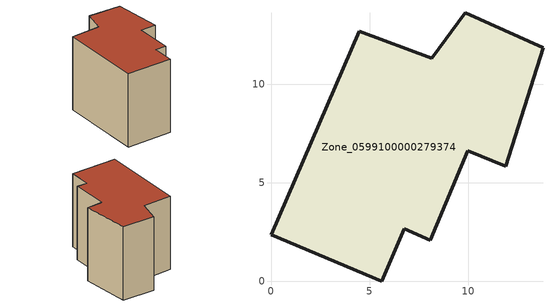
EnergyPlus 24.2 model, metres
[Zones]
Zone_0599100000279374
 floor ground (C_G): 6.75,2.66 5.62,0 0,2.37 4.47,12.69 8.15,11.31 9.87,13.64 13.8,11.84 11.92,5.85 9.98,6.62 8.07,2.1 z0
 wall outside (C_F): 4.47,12.69 0,2.37 5.62,0 6.75,2.66 8.07,2.1 9.98,6.62 11.92,5.85 13.8,11.84 9.87,13.64 8.15,11.31 4.47,12.69 z0:9.79
 roof outside (C_R): 13.8,11.84 9.87,13.64 8.15,11.31 4.47,12.69 0,2.37 5.62,0 6.75,2.66 8.07,2.1 9.98,6.62 11.92,5.85 z9.79
[BUILDING]
Pand.0599100000279374: North Axis=0; Terrain=City; Loads Convergence Tolerance Value=0.04; Temperature Convergence Tolerance Value=0.4; Solar Distribution=FullExterior; Maximum Number of Warmup Days=25; Minimum Number of Warmup Days=1
[Site:Location]
Rotterdam.The.Hague.AP_ZH_NLD Design_Conditions: Latitude=51.96; Longitude=4.45; Time Zone=1; Elevation=-4.5
[SITE:GROUNDTEMPERATURE:BUILDINGSURFACE]
18, 18, 18, 18, 18, 18, 18, 18, 18, 18, 18, 18
[MATERIAL] Thermal Absorptance=0.9; Solar Absorptance=0.7; Visible Absorptance=0.7
Name | Roughness | Thickness | Conductivity | Density | Specific Heat
G.TC.1946 | MediumSmooth | 0.15 | 1 | 540 | 1210
F.TC.1946 | Rough | 0.3 | 0.857143 | 1920 | 840
R.TC.1946 | MediumRough | 0.2 | 0.909091 | 1500 | 1000
[CONSTRUCTION]
C_G: G.TC.1946
C_F: F.TC.1946
C_R: R.TC.1946
[ZONE]
Zone_0599100000279374: Type=1; Multiplier=1; Ceiling Height=Autocalculate; Volume=Autocalculate; Floor Area=autocalculate; Part of Total Floor Area=Yes
[ZONEINFILTRATION:DESIGNFLOWRATE]
Infil_Zone_0599100000279374: Zone or ZoneList or Space or SpaceList=Zone_0599100000279374; Schedule=AlwaysOn; Design Flow Rate Calculation Method=Flow/Area; Flow Rate per Floor Area=0.003; Constant Term Coefficient=1; Temperature Term Coefficient=0; Velocity Term Coefficient=0; Velocity Squared Term Coefficient=0
[HVACTEMPLATE:ZONE:IDEALLOADSAIRSYSTEM]
Zone_0599100000279374: Maximum Heating Supply Air Temperature=50; Minimum Cooling Supply Air Temperature=13; Maximum Heating Supply Air Humidity Ratio=0.0156; Minimum Cooling Supply Air Humidity Ratio=0.0077; Heating Limit=NoLimit; Cooling Limit=NoLimit; Dehumidification Control Type=ConstantSensibleHeatRatio; Cooling Sensible Heat Ratio=0.7; Dehumidification Setpoint=60; Humidification Control Type=None; Humidification Setpoint=30; Outdoor Air Method=None; Outdoor Air Flow Rate per Person=0.00944; Outdoor Air Flow Rate per Zone Floor Area=0; Outdoor Air Flow Rate per Zone=0; Demand Controlled Ventilation Type=None; Outdoor Air Economizer Type=NoEconomizer; Heat Recovery Type=None; Sensible Heat Recovery Effectiveness=0.7; Latent Heat Recovery Effectiveness=0.65
[ZONECONTROL:THERMOSTAT]
ThermostatControl_Zone_0599100000279374: Zone or ZoneList=Zone_0599100000279374; Control Type Schedule=DualSetpointControlType; Control 1=Thermostat_Zone_0599100000279374; Temperature Difference Between Cutout And Setpoint=0
[THERMOSTATSETPOINT:DUALSETPOINT]
Thermostat_Zone_0599100000279374: Heating Setpoint Temperature Schedule=HeatingSetpoint_Zone_0599100000279374; Cooling Setpoint Temperature Schedule=CoolingSetpoint_Zone_0599100000279374
[SCHEDULE:COMPACT]
HeatingSetpoint_Zone_0599100000279374: Through: 12/31, For: AllDays, Until: 24:00, 21
CoolingSetpoint_Zone_0599100000279374: Through: 12/31, For: AllDays, Until: 24:00, 24
DualSetpointControlType: Through: 12/31, For: AllDays, Until: 24:00, 4
AlwaysOn: Through: 12/31, For: AllDays, Until: 24:00, 1
